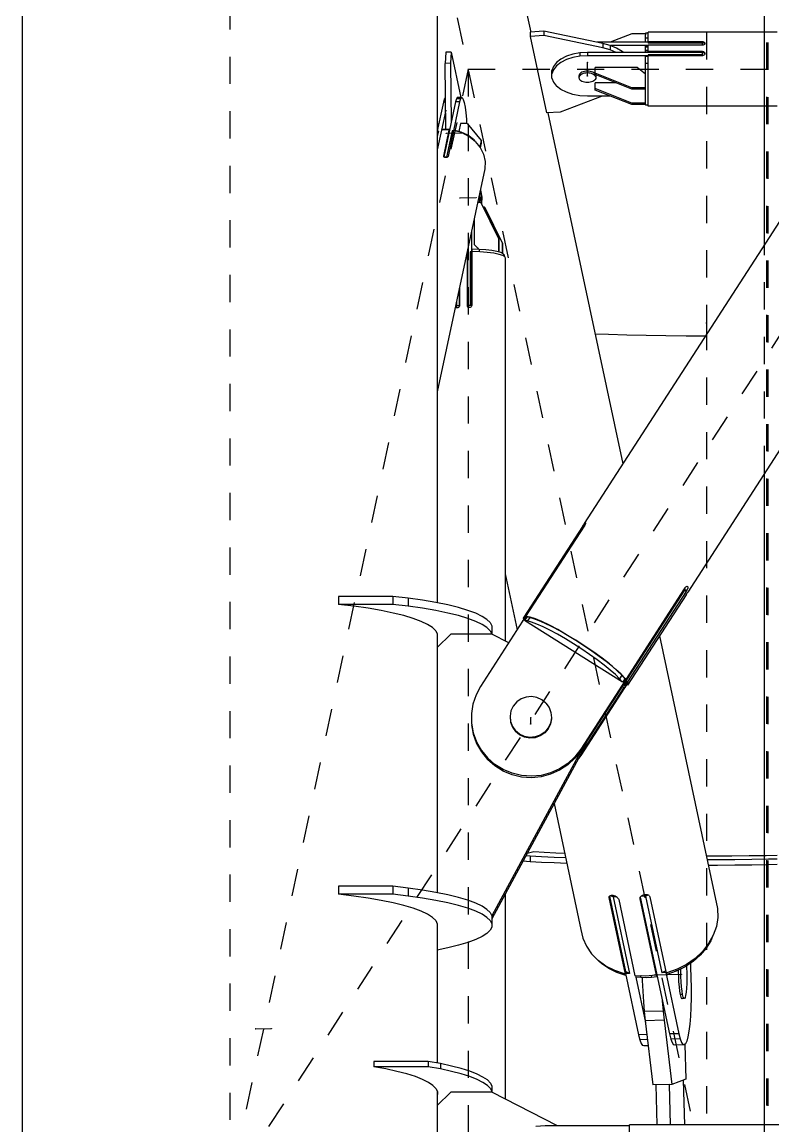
# Model space of a CAD drawing. Header units: millimetres. Extents: x 149919 to 150445, y 136651 to 136866.
# Drawn here: x 150259.451 to 150262.208, y 136816.199 to 136820.248 of the extents above; entities that cross this region are included whole.
import ezdxf

# ---------------------------------------------------------------- set-up
doc = ezdxf.new("R2010")
doc.units = ezdxf.units.MM
doc.header["$LTSCALE"] = 0.25
for name, pattern in [('CENTER', [50.8, 31.75, -6.35, 6.35, -6.35]), ('XKITLINE00', [0]), ('XKITLINE02', [4, 2, -2])]:
    doc.linetypes.add(name, pattern=pattern)

# ---------------------------------------------------------------- blocks, each defined once
blk = doc.blocks.new('çatıı')
at = {"color": 8, "linetype": 'CENTER'}
for p, q in [((12015, 18543.85), (12015, 16877.2)), ((11840, 17654.86), (11840, 16010.75)), ((11840, 17380.27), (12015, 16560.27)), ((12370, 17380.27), (11840, 16560.27)), ((11927.5, 16970.27), (11840, 16560.27)), ((11927.5, 16970.27), (11927.5, 16150.27)), ((11927.5, 16970.27), (12282.5, 16970.27)), ((11971.3, 16967.8), (11971.3, 16972.75)), ((11925.46, 16946.86), (11919.51, 16946.73)), ((11930.47, 16923.15), (11924.52, 16923.02)), ((12015, 16877.2), (12015, 15209.12)), ((11950.5, 16730.1), (11950.5, 16732.38)), ((12005.84, 16638.16), (11990.97, 16637.83)), ((11849.42, 16618.29), (11855.36, 16618.42))]:
    blk.add_line(p, q, dxfattribs=at)
at = {"color": 8, "linetype": 'XKITLINE00'}
for p, q in [((11916.2, 17344.48), (11916.2, 16774.54)), ((11763.8, 17220), (11763.8, 16010.75)), ((12201.85, 17162.09), (11970.17, 16803.64)), ((11917.73, 17137.41), (11950.49, 16983.91)), ((12239.82, 17136.91), (12008.14, 16778.46)), ((11955.27, 16984.23), (11950.31, 16983.89)), ((11950.31, 16983.89), (11950.31, 16982.24)), ((11955.27, 16982.58), (11950.31, 16982.24)), ((11950.31, 16982.24), (11956.29, 16954.21)), ((11976.92, 16979.74), (11955.27, 16984.23)), ((11955.27, 16984.23), (11955.27, 16982.58)), ((11976.92, 16978.09), (11955.27, 16982.58)), ((11987.6, 16983.28), (11979.71, 16980.15)), ((11992.6, 16983.28), (11987.6, 16983.28)), ((11993.6, 16983.47), (11992.6, 16983.47)), ((11992.6, 16983.47), (11992.6, 16983.43)), ((11992.6, 16983.43), (11992.6, 16982.84)), ((11992.6, 16980.15), (11992.6, 16982.84)), ((11993.6, 16981.71), (11992.6, 16981.71)), ((11993.6, 16980.15), (11993.6, 16983.89)), ((12041.01, 16983.89), (11993.6, 16983.89)), ((11993.6, 16980.15), (11974.95, 16980.15)), ((11979.61, 16979.02), (11976.92, 16979.74)), ((11976.92, 16979.74), (11976.92, 16978.09)), ((11979.61, 16977.37), (11976.92, 16978.09)), ((11982.02, 16978.03), (11979.61, 16979.02)), ((11979.61, 16979.02), (11979.61, 16977.37)), ((11981.89, 16976.44), (11979.61, 16977.37)), ((11993.6, 16978.91), (11979.87, 16978.91)), ((11984.08, 16976.81), (11982.02, 16978.03)), ((11993.6, 16978.87), (11992.6, 16978.87)), ((11992.6, 16977.76), (11992.6, 16978.87)), ((11993.6, 16978.33), (11992.6, 16978.33)), ((11992.6, 16976.44), (11992.6, 16977.76)), ((11993.6, 16977.17), (11992.6, 16977.17)), ((12013.6, 16980.34), (11993.6, 16980.34)), ((11993.6, 16980.15), (11993.6, 16979.78)), ((12013.6, 16980), (11993.6, 16980)), ((12013.6, 16979.78), (11993.6, 16979.78)), ((11993.6, 16976.74), (11993.6, 16979.05)), ((12013.6, 16979.05), (11993.6, 16979.05)), ((12013.6, 16980.34), (12013.6, 16980)), ((12013.86, 16980.3), (12013.6, 16980.34)), ((12013.6, 16979.05), (12013.6, 16980)), ((12013.86, 16979.95), (12013.6, 16979.98)), ((12013.86, 16979.08), (12013.6, 16979.05)), ((12014.1, 16980.22), (12013.86, 16980.3)), ((12014.1, 16979.88), (12013.86, 16979.95)), ((12014.1, 16979.17), (12013.86, 16979.08)), ((12014.28, 16980.08), (12014.1, 16980.22)), ((12014.13, 16979.86), (12014.1, 16979.88)), ((12014.28, 16979.32), (12014.1, 16979.17)), ((12014.28, 16979.74), (12014.13, 16979.86)), ((12014.28, 16980.08), (12014.4, 16979.9)), ((12014.28, 16979.74), (12014.4, 16979.56)), ((12014.4, 16979.5), (12014.28, 16979.32)), ((12014.4, 16979.9), (12014.45, 16979.7)), ((12014.45, 16979.7), (12014.4, 16979.5)), ((11919.35, 16976.54), (11919.08, 16972.4)), ((11921.33, 16976.58), (11919.35, 16976.54)), ((11921.33, 16976.58), (11921.06, 16972.44)), ((11921.33, 16976.58), (11924.86, 16959.91)), ((11961.56, 16973.99), (11959.95, 16972.74)), ((11963.6, 16975.02), (11961.56, 16973.99)), ((11963.6, 16973.79), (11961.56, 16972.75)), ((11965.97, 16975.8), (11963.6, 16975.02)), ((11965.97, 16974.56), (11963.6, 16973.79)), ((11968.57, 16976.27), (11965.97, 16975.8)), ((11968.57, 16975.04), (11965.97, 16974.56)), ((11971.3, 16976.44), (11968.57, 16976.27)), ((11968.57, 16976.27), (11968.57, 16975.04)), ((11971.3, 16975.2), (11968.57, 16975.04)), ((12013.6, 16976.44), (11971.3, 16976.44)), ((11971.3, 16976.44), (11971.3, 16975.2)), ((11993.6, 16975.2), (11971.3, 16975.2)), ((11984.51, 16976.44), (11984.08, 16976.81)), ((11993.6, 16976.56), (11992.6, 16976.56)), ((11992.6, 16969.66), (11992.6, 16974.99)), ((11993.6, 16974.99), (11992.6, 16974.99)), ((11993.6, 16976.74), (11993.6, 16976.44)), ((12013.6, 16976.74), (11993.6, 16976.74)), ((11993.6, 16976.56), (11993.6, 16976.44)), ((12013.6, 16975.57), (11993.6, 16975.57)), ((11993.6, 16975.57), (11993.6, 16975.22)), ((11993.6, 16956.66), (11993.6, 16975.22)), ((12013.6, 16975.22), (11993.6, 16975.22)), ((12013.6, 16976.74), (12013.6, 16976.44)), ((12013.86, 16976.7), (12013.6, 16976.74)), ((12013.6, 16975.22), (12013.6, 16976.44)), ((12013.86, 16976.36), (12013.6, 16976.4)), ((12013.86, 16975.28), (12013.6, 16975.22)), ((12013.86, 16976.7), (12013.86, 16976.36)), ((12014.1, 16976.6), (12013.86, 16976.7)), ((12014.1, 16976.26), (12013.86, 16976.36)), ((12014.1, 16975.37), (12013.86, 16975.28)), ((12014.28, 16976.43), (12014.1, 16976.6)), ((12014.28, 16976.09), (12014.1, 16976.26)), ((12014.28, 16975.54), (12014.1, 16975.37)), ((12014.28, 16976.43), (12014.4, 16976.22)), ((12014.28, 16976.09), (12014.4, 16975.88)), ((12014.4, 16975.75), (12014.28, 16975.54)), ((12014.4, 16976.22), (12014.45, 16975.98)), ((12014.45, 16975.98), (12014.4, 16975.75)), ((12014.4, 16975.88), (12014.42, 16975.82)), ((11921.06, 16972.44), (11919.08, 16972.4)), ((11919.38, 16948.2), (11919.08, 16972.4)), ((11921.06, 16972.44), (11921.33, 16950.87)), ((11958.84, 16971.32), (11958.27, 16969.81)), ((11958.84, 16970.09), (11958.27, 16968.57)), ((11958.27, 16967.03), (11958.27, 16969.81)), ((11959.95, 16972.74), (11958.84, 16971.32)), ((11959.95, 16971.5), (11958.84, 16970.09)), ((11961.56, 16972.75), (11959.95, 16971.5)), ((11969.3, 16969.14), (11968.92, 16968.92)), ((11969.75, 16969.32), (11969.3, 16969.14)), ((11970.24, 16969.44), (11969.75, 16969.32)), ((11970.76, 16969.52), (11970.24, 16969.44)), ((11971.3, 16969.55), (11970.76, 16969.52)), ((11971.3, 16969.55), (11971.3, 16968.89)), ((11971.83, 16969.52), (11971.3, 16969.55)), ((11972.36, 16969.44), (11971.83, 16969.52)), ((11972.85, 16969.32), (11972.36, 16969.44)), ((11973.29, 16969.14), (11972.85, 16969.32)), ((11973.67, 16968.92), (11973.29, 16969.14)), ((11989.6, 16970.91), (11974.1, 16970.91)), ((11974.1, 16968.28), (11974.1, 16970.91)), ((11992.6, 16968.43), (11989.6, 16970.91)), ((11993.6, 16972.37), (11992.6, 16972.37)), ((11992.6, 16963.49), (11992.6, 16969.66)), ((11958.27, 16967.03), (11958.84, 16965.51)), ((11958.84, 16965.51), (11959.95, 16964.1)), ((11968.24, 16968.1), (11968.2, 16967.8)), ((11968.2, 16967.8), (11968.2, 16967.14)), ((11968.24, 16967.44), (11968.2, 16967.14)), ((11968.2, 16967.14), (11968.24, 16966.83)), ((11968.38, 16968.4), (11968.24, 16968.1)), ((11968.38, 16967.74), (11968.24, 16967.44)), ((11968.24, 16966.83), (11968.38, 16966.54)), ((11968.61, 16968.67), (11968.38, 16968.4)), ((11968.61, 16968.01), (11968.38, 16967.74)), ((11968.38, 16966.54), (11968.61, 16966.26)), ((11968.92, 16968.92), (11968.61, 16968.67)), ((11968.92, 16968.26), (11968.61, 16968.01)), ((11968.92, 16966.01), (11968.61, 16966.26)), ((11969.3, 16968.48), (11968.92, 16968.26)), ((11969.3, 16965.8), (11968.92, 16966.01)), ((11969.75, 16968.66), (11969.3, 16968.48)), ((11969.75, 16965.62), (11969.3, 16965.8)), ((11970.24, 16968.78), (11969.75, 16968.66)), ((11970.24, 16965.49), (11969.75, 16965.62)), ((11970.76, 16968.86), (11970.24, 16968.78)), ((11970.76, 16965.41), (11970.24, 16965.49)), ((11971.3, 16968.89), (11970.76, 16968.86)), ((11971.3, 16965.39), (11970.76, 16965.41)), ((11971.83, 16968.86), (11971.3, 16968.89)), ((11971.83, 16965.41), (11971.3, 16965.39)), ((11972.36, 16968.78), (11971.83, 16968.86)), ((11972.36, 16965.49), (11971.83, 16965.41)), ((11972.85, 16968.66), (11972.36, 16968.78)), ((11972.85, 16965.62), (11972.36, 16965.49)), ((11973.29, 16968.48), (11972.85, 16968.66)), ((11973.29, 16965.8), (11972.85, 16965.62)), ((11973.67, 16968.26), (11973.29, 16968.48)), ((11973.67, 16966.01), (11973.29, 16965.8)), ((11973.98, 16968.67), (11973.67, 16968.92)), ((11973.98, 16968.01), (11973.67, 16968.26)), ((11973.98, 16966.26), (11973.67, 16966.01)), ((11973.98, 16968.67), (11974.1, 16968.53)), ((11973.98, 16968.01), (11974.21, 16967.74)), ((11974.21, 16966.54), (11973.98, 16966.26)), ((11987.6, 16963.48), (11974.1, 16968.84)), ((11987.6, 16962.91), (11974.1, 16968.28)), ((11981.7, 16965.26), (11974.1, 16965.26)), ((11974.1, 16962.63), (11974.1, 16965.26)), ((11974.21, 16967.74), (11974.35, 16967.44)), ((11974.35, 16966.83), (11974.21, 16966.54)), ((11974.31, 16968.19), (11974.35, 16968.1)), ((11974.35, 16968.1), (11974.4, 16967.8)), ((11974.35, 16967.44), (11974.4, 16967.14)), ((11974.4, 16967.14), (11974.35, 16966.83)), ((11974.4, 16967.8), (11974.4, 16967.14)), ((11961.56, 16962.85), (11959.95, 16964.1)), ((11963.6, 16961.81), (11961.56, 16962.85)), ((11965.97, 16961.04), (11963.6, 16961.81)), ((11968.57, 16960.56), (11965.97, 16961.04)), ((11987.6, 16957.83), (11974.1, 16963.19)), ((11987.6, 16957.27), (11974.1, 16962.63)), ((11992.6, 16963.48), (11987.6, 16963.48)), ((11987.6, 16963.48), (11987.6, 16962.91)), ((11992.6, 16962.91), (11987.6, 16962.91)), ((11992.6, 16962.78), (11992.44, 16962.91)), ((11992.6, 16963.49), (11992.6, 16963.48)), ((11992.6, 16963.48), (11992.6, 16963.45)), ((11992.6, 16957.29), (11992.6, 16963.45)), ((11918.45, 16958.22), (11916.2, 16947.64)), ((11918.76, 16959.28), (11918.45, 16958.22)), ((11919.25, 16958.24), (11918.45, 16958.22)), ((11922.92, 16958.32), (11918.6, 16938.1)), ((11919.09, 16959.78), (11918.76, 16959.28)), ((11919.24, 16959.29), (11918.76, 16959.28)), ((11919.23, 16959.79), (11919.09, 16959.78)), ((11924.4, 16958.35), (11922.12, 16947.66)), ((11923.22, 16959.38), (11922.92, 16958.32)), ((11924.4, 16958.35), (11922.92, 16958.32)), ((11923.55, 16959.88), (11923.22, 16959.38)), ((11924.7, 16959.41), (11923.22, 16959.38)), ((11925.04, 16959.92), (11923.55, 16959.88)), ((11924.7, 16959.41), (11924.4, 16958.35)), ((11925.04, 16959.92), (11924.7, 16959.41)), ((11925.39, 16959.85), (11925.04, 16959.92)), ((11925.39, 16959.85), (11925.75, 16959.22)), ((11925.75, 16959.22), (11926.09, 16958.05)), ((11926.09, 16958.05), (11926.41, 16956.39)), ((11976.68, 16960.4), (11961.26, 16954.54)), ((11971.3, 16960.4), (11968.57, 16960.56)), ((11979.71, 16960.4), (11971.3, 16960.4)), ((11992.6, 16957.83), (11987.6, 16957.83)), ((11987.6, 16957.83), (11987.6, 16957.27)), ((11992.6, 16957.27), (11987.6, 16957.27)), ((11992.6, 16957.29), (11992.6, 16957.27)), ((11992.6, 16957.27), (11992.6, 16957.08)), ((11993.6, 16957.08), (11992.6, 16957.08)), ((11919.29, 16955.2), (11917.73, 16947.91)), ((11926.41, 16956.39), (11926.68, 16954.31)), ((11926.68, 16954.31), (11926.9, 16951.91)), ((11961.26, 16954.54), (11956.29, 16954.21)), ((11956.82, 16954.24), (11984.3, 16825.5)), ((12041.01, 16956.66), (11993.6, 16956.66)), ((11916.3, 16950.16), (11916.2, 16950.07)), ((11916.74, 16950.17), (11916.3, 16950.16)), ((11924.73, 16950.34), (11924.11, 16947.45)), ((11927.21, 16950.4), (11924.73, 16950.34)), ((11926.9, 16951.91), (11926.99, 16950.39)), ((11927.21, 16950.4), (11932.27, 16944.07)), ((11917.73, 16947.91), (11916.2, 16940.73)), ((11916.2, 16947.78), (11916.2, 16947.68)), ((11916.62, 16947.54), (11916.2, 16945.55)), ((11916.62, 16947.54), (11916.2, 16947.53)), ((11916.62, 16947.54), (11916.2, 16947.3)), ((11919.1, 16948.08), (11917.73, 16947.91)), ((11917.85, 16948.11), (11917.81, 16947.92)), ((11918.54, 16948.17), (11917.85, 16948.11)), ((11920.5, 16947.97), (11918.46, 16938.38)), ((11918.54, 16948.17), (11918.51, 16948)), ((11919.24, 16948.21), (11918.54, 16948.17)), ((11920.55, 16947.44), (11918.56, 16938.13)), ((11920.5, 16947.97), (11919.1, 16948.08)), ((11919.93, 16948.2), (11919.24, 16948.21)), ((11921.67, 16947.65), (11919.63, 16938.06)), ((11919.93, 16948.2), (11919.89, 16948.02)), ((11920.63, 16948.17), (11919.93, 16948.2)), ((11922.2, 16947.82), (11920.16, 16938.23)), ((11920.5, 16947.97), (11920.55, 16947.44)), ((11920.63, 16948.17), (11920.53, 16947.69)), ((11920.53, 16947.69), (11920.56, 16947.3)), ((11920.63, 16948.17), (11920.67, 16947.78)), ((11920.71, 16947.99), (11920.65, 16947.99)), ((11922.12, 16947.66), (11921.67, 16947.65)), ((11922.12, 16947.44), (11921.67, 16947.65)), ((11922.12, 16947.66), (11922.14, 16947.5)), ((11925.08, 16947.02), (11922.2, 16947.82)), ((11922.34, 16947.95), (11922.31, 16947.8)), ((11924.95, 16947.21), (11922.34, 16947.95)), ((11924.95, 16947.21), (11924.92, 16947.07)), ((11927.37, 16946.03), (11924.95, 16947.21)), ((11927.78, 16945.65), (11925.08, 16947.02)), ((11929.49, 16944.45), (11927.37, 16946.03)), ((11930.1, 16943.8), (11927.78, 16945.65)), ((11929.49, 16944.45), (11930.04, 16943.85)), ((11930.1, 16943.8), (11931.92, 16941.57)), ((11930.25, 16943.62), (11931.22, 16942.54)), ((11931.22, 16942.54), (11931.49, 16942.09)), ((11932.27, 16944.07), (11931.77, 16941.74)), ((11931.92, 16941.57), (11933.15, 16939.06)), ((11932.35, 16943.19), (11931.98, 16941.44)), ((11932.27, 16944.07), (11932.35, 16943.19)), ((11918.46, 16938.38), (11918.47, 16938.25)), ((11918.47, 16938.25), (11918.57, 16938.13)), ((11918.74, 16938.02), (11918.57, 16938.13)), ((11918.61, 16938.33), (11918.62, 16938.19)), ((11919.63, 16938.06), (11918.71, 16938.04)), ((11918.96, 16937.94), (11918.74, 16938.02)), ((11919.22, 16937.9), (11918.96, 16937.94)), ((11919.49, 16937.9), (11919.22, 16937.9)), ((11919.74, 16937.94), (11919.49, 16937.9)), ((11919.81, 16937.97), (11919.63, 16938.06)), ((11919.94, 16938.02), (11919.74, 16937.94)), ((11920.07, 16938.13), (11919.94, 16938.02)), ((11920.16, 16938.23), (11920.07, 16938.13)), ((11933.15, 16939.06), (11933.74, 16936.4)), ((11933.64, 16933.73), (11916.2, 16851.98)), ((11933.74, 16936.4), (11933.64, 16933.73)), ((11932.04, 16926.21), (11932.14, 16923.71)), ((11932.05, 16925.85), (11932.59, 16923.31)), ((11932.23, 16921.36), (11931, 16921.33)), ((11931.61, 16924.23), (11931.64, 16923.73)), ((11931.64, 16921.64), (11931.62, 16921.34)), ((11931.64, 16923.73), (11931.66, 16923.19)), ((11931.66, 16922.13), (11931.64, 16921.64)), ((11931.66, 16923.19), (11931.67, 16922.65)), ((11931.67, 16922.65), (11931.66, 16922.13)), ((11932.14, 16923.71), (11932.17, 16921.36)), ((11932.23, 16921.36), (11932.36, 16921.19)), ((11932.23, 16921.36), (11938.68, 16908.19)), ((11932.36, 16921.19), (11938.81, 16908.02)), ((11932.59, 16923.31), (11932.44, 16921.03)), ((11933.53, 16919.7), (11933.1, 16919.69)), ((11933.53, 16919.7), (11933.66, 16919.53)), ((11933.53, 16919.7), (11939.98, 16906.53)), ((11933.66, 16919.53), (11940.11, 16906.36)), ((11929.75, 16915.51), (11929.75, 16906.02)), ((11928.76, 16910.87), (11928.76, 16903.34)), ((11931.55, 16904.2), (11928.89, 16904.29)), ((11928.89, 16904.29), (11928.89, 16903.37)), ((11929.75, 16906.02), (11929.88, 16905.86)), ((11931.64, 16904.19), (11929.75, 16906.02)), ((11931.59, 16904.19), (11929.88, 16905.86)), ((11931.06, 16904.72), (11931.06, 16904.36)), ((11931.06, 16904.36), (11931.17, 16904.21)), ((11931.21, 16904.21), (11931.06, 16904.36)), ((11934.03, 16904.02), (11931.55, 16904.2)), ((11931.55, 16904.2), (11931.55, 16903.28)), ((11938.68, 16908.19), (11938.81, 16908.02)), ((11938.68, 16908.19), (11938.68, 16903.26)), ((11938.81, 16908.02), (11938.81, 16903.22)), ((11939.98, 16906.53), (11940.11, 16906.36)), ((11939.98, 16906.53), (11939.98, 16902.79)), ((11940.11, 16906.36), (11940.11, 16902.73)), ((11927.13, 16903.2), (11927.13, 16883.65)), ((11927.15, 16903.33), (11927.2, 16903.27)), ((11927.17, 16903.32), (11927.28, 16903.18)), ((11927.2, 16903.27), (11927.2, 16883.55)), ((11927.28, 16903.9), (11927.28, 16883.59)), ((11928.76, 16903.34), (11928.31, 16903.33)), ((11928.31, 16903.33), (11928.31, 16883.61)), ((11928.8, 16903.3), (11928.31, 16903.33)), ((11928.76, 16903.34), (11928.8, 16903.3)), ((11928.8, 16903.3), (11928.8, 16883.58)), ((11928.84, 16903.37), (11928.84, 16883.66)), ((11931.77, 16903.27), (11928.84, 16903.37)), ((11934.54, 16903.06), (11931.77, 16903.27)), ((11936.25, 16903.75), (11934.03, 16904.02)), ((11936.97, 16902.75), (11934.54, 16903.06)), ((11938.09, 16903.42), (11936.25, 16903.75)), ((11938.92, 16902.35), (11936.97, 16902.75)), ((11938.66, 16903.26), (11938.09, 16903.42)), ((11938.68, 16903.26), (11938.66, 16903.26)), ((11938.68, 16903.26), (11938.68, 16903.25)), ((11939.49, 16903.03), (11938.68, 16903.25)), ((11940.29, 16901.89), (11938.92, 16902.35)), ((11940.39, 16902.6), (11939.49, 16903.03)), ((11941.03, 16901.4), (11940.29, 16901.89)), ((11940.39, 16902.6), (11940.74, 16902.15)), ((11940.74, 16902.15), (11940.74, 16901.59)), ((11941.03, 16901.4), (11941.09, 16900.88)), ((11941.09, 16900.88), (11941.09, 16760.61)), ((11927.2, 16899.67), (11927.28, 16899.58)), ((11924.3, 16889.96), (11924.3, 16883.52)), ((11924.35, 16890.19), (11924.35, 16883.59)), ((11923.26, 16885.09), (11923.26, 16883.5)), ((11922.83, 16883.07), (11922.85, 16883.04)), ((11922.84, 16883.11), (11922.9, 16882.98)), ((11923.03, 16882.86), (11922.87, 16883.02)), ((11922.9, 16883.39), (11923.41, 16882.73)), ((11923.26, 16883.5), (11922.91, 16883.46)), ((11923.26, 16882.75), (11923.03, 16882.86)), ((11924.3, 16883.52), (11923.26, 16883.5)), ((11923.52, 16882.72), (11923.26, 16882.75)), ((11923.78, 16882.77), (11923.52, 16882.72)), ((11924.01, 16882.9), (11923.78, 16882.77)), ((11924.19, 16883.09), (11924.01, 16882.9)), ((11924.31, 16883.33), (11924.19, 16883.09)), ((11924.3, 16883.52), (11924.33, 16883.48)), ((11924.35, 16883.59), (11924.31, 16883.33)), ((11927.13, 16883.65), (11927.2, 16883.55)), ((11927.13, 16883.65), (11927.17, 16883.39)), ((11927.17, 16883.39), (11927.25, 16883.29)), ((11927.17, 16883.39), (11927.29, 16883.16)), ((11927.2, 16883.55), (11927.25, 16883.29)), ((11927.25, 16883.29), (11927.34, 16883.11)), ((11928.31, 16883.61), (11927.28, 16883.59)), ((11927.28, 16883.59), (11927.87, 16882.83)), ((11927.48, 16882.98), (11927.29, 16883.16)), ((11927.72, 16882.86), (11927.48, 16882.98)), ((11927.71, 16883.03), (11927.71, 16882.86)), ((11927.98, 16882.82), (11927.72, 16882.86)), ((11927.79, 16882.94), (11927.79, 16882.85)), ((11928.25, 16882.86), (11927.98, 16882.82)), ((11928.48, 16882.98), (11928.25, 16882.86)), ((11928.8, 16883.58), (11928.31, 16883.61)), ((11928.67, 16883.17), (11928.48, 16882.98)), ((11928.77, 16883.4), (11928.67, 16883.17)), ((11928.84, 16883.66), (11928.77, 16883.4)), ((11928.8, 16883.58), (11928.81, 16883.56)), ((11979.07, 16872.94), (11974.13, 16873.13)), ((11979.07, 16872.94), (11974.13, 16873.13)), ((11985.83, 16872.74), (11979.07, 16872.94)), ((11985.83, 16872.74), (11979.07, 16872.94)), ((11992.88, 16872.58), (11985.83, 16872.74)), ((11992.88, 16872.58), (11985.83, 16872.74)), ((12000.13, 16872.46), (11992.88, 16872.58)), ((12000.13, 16872.46), (11992.88, 16872.58)), ((12007.53, 16872.39), (12000.13, 16872.46)), ((12007.53, 16872.39), (12000.13, 16872.46)), ((12014.59, 16872.37), (12007.53, 16872.39)), ((12014.59, 16872.37), (12007.53, 16872.39)), ((11969.89, 16803.2), (11969.69, 16802.88)), ((11970.08, 16803.49), (11969.89, 16803.2)), ((11970.17, 16803.64), (11970.08, 16803.49)), ((11970.31, 16803.04), (11970.11, 16802.72)), ((11970.25, 16803.73), (11970.17, 16803.64)), ((11970.43, 16803.89), (11970.25, 16803.73)), ((11970.47, 16803.33), (11970.31, 16803.04)), ((11970.56, 16803.98), (11970.43, 16803.89)), ((11970.59, 16803.59), (11970.47, 16803.33)), ((11970.65, 16803.99), (11970.56, 16803.98)), ((11970.67, 16803.79), (11970.59, 16803.59)), ((11970.65, 16803.99), (11970.68, 16803.93)), ((11970.68, 16803.93), (11970.67, 16803.79)), ((11969.48, 16802.56), (11948, 16769.34)), ((11970.11, 16802.72), (11948.64, 16769.5)), ((11969.69, 16802.88), (11969.48, 16802.56)), ((11969.86, 16802.32), (11969.48, 16802.56)), ((11970.07, 16802.65), (11969.69, 16802.88)), ((11941.09, 16785.21), (11945.48, 16764.6)), ((12006.9, 16779.14), (11968.89, 16720.33)), ((12006.89, 16779.68), (11985.42, 16746.46)), ((12006.9, 16779.45), (11985.42, 16746.23)), ((12007.53, 16778.72), (11986.06, 16745.5)), ((12006.9, 16779.45), (12006.8, 16779.54)), ((12006.89, 16779.58), (12006.84, 16779.5)), ((12007.11, 16779.98), (12006.89, 16779.68)), ((12007.07, 16779.91), (12006.89, 16779.58)), ((12007.73, 16779.05), (12006.89, 16779.58)), ((12006.9, 16779.45), (12006.9, 16779.14)), ((12007.53, 16778.72), (12006.9, 16779.12)), ((12007.34, 16780.24), (12007.11, 16779.98)), ((12007.56, 16780.43), (12007.34, 16780.24)), ((12007.73, 16779.05), (12007.53, 16778.72)), ((12007.76, 16780.56), (12007.56, 16780.43)), ((12007.92, 16779.38), (12007.73, 16779.05)), ((12007.93, 16780.6), (12007.76, 16780.56)), ((12008.07, 16779.69), (12007.92, 16779.38)), ((12008.07, 16780.55), (12007.93, 16780.6)), ((12008.07, 16780.55), (12008.15, 16780.43)), ((12008.14, 16779.85), (12008.07, 16779.69)), ((12008.17, 16779.98), (12008.14, 16779.85)), ((12008.15, 16780.43), (12008.19, 16780.24)), ((12008.19, 16780.24), (12008.17, 16779.98)), ((11879.95, 16776.9), (11879.95, 16773.94)), ((11899.95, 16776.9), (11879.95, 16776.9)), ((11899.95, 16776.9), (11899.95, 16773.94)), ((11905.55, 16776.23), (11899.95, 16776.9)), ((11905.55, 16776.23), (11905.55, 16773.28)), ((11910.79, 16775.48), (11905.55, 16776.23)), ((11915.63, 16774.65), (11910.79, 16775.48)), ((11920.04, 16773.75), (11915.63, 16774.65)), ((12007.53, 16777.53), (11986.06, 16744.3)), ((12007.53, 16777.53), (12007.51, 16777.54)), ((12007.73, 16777.84), (12007.53, 16777.53)), ((12007.73, 16777.84), (12007.71, 16777.85)), ((12007.92, 16778.12), (12007.73, 16777.84)), ((12008.07, 16778.36), (12007.92, 16778.12)), ((12008.14, 16778.46), (12008.07, 16778.36)), ((12008.17, 16778.54), (12008.14, 16778.46)), ((11885.55, 16773.28), (11879.95, 16773.94)), ((11899.95, 16773.94), (11879.95, 16773.94)), ((11890.79, 16772.53), (11885.55, 16773.28)), ((11895.63, 16771.7), (11890.79, 16772.53)), ((11900.04, 16770.8), (11895.63, 16771.7)), ((11905.55, 16773.28), (11899.95, 16773.94)), ((11903.97, 16769.84), (11900.04, 16770.8)), ((11910.79, 16772.53), (11905.55, 16773.28)), ((11915.63, 16771.7), (11910.79, 16772.53)), ((11920.04, 16770.8), (11915.63, 16771.7)), ((11923.97, 16772.79), (11920.04, 16773.75)), ((11923.97, 16769.84), (11920.04, 16770.8)), ((11927.4, 16771.77), (11923.97, 16772.79)), ((11930.3, 16770.7), (11927.4, 16771.77)), ((11932.65, 16769.58), (11930.3, 16770.7)), ((11907.4, 16768.81), (11903.97, 16769.84)), ((11910.3, 16767.74), (11907.4, 16768.81)), ((11912.65, 16766.63), (11910.3, 16767.74)), ((11914.43, 16765.49), (11912.65, 16766.63)), ((11927.4, 16768.81), (11923.97, 16769.84)), ((11930.3, 16767.74), (11927.4, 16768.81)), ((11932.65, 16766.63), (11930.3, 16767.74)), ((11948.64, 16769.48), (11932.1, 16743.9)), ((11934.43, 16768.44), (11932.65, 16769.58)), ((11934.43, 16765.49), (11932.65, 16766.63)), ((11935.62, 16767.27), (11934.43, 16768.44)), ((11935.62, 16767.27), (11936.22, 16766.09)), ((11947.42, 16767.65), (11947.41, 16767.58)), ((11948.23, 16768.9), (11947.42, 16767.65)), ((11947.56, 16767.81), (11947.42, 16767.65)), ((11948, 16769.34), (11947.75, 16768.9)), ((11947.75, 16768.9), (11947.91, 16768.41)), ((11948.39, 16769.09), (11948, 16769.34)), ((11949.02, 16769.26), (11948.21, 16768.02)), ((11949.32, 16767.9), (11948.21, 16768.02)), ((11984.24, 16745.45), (11948.21, 16768.02)), ((11948.36, 16769.05), (11948.23, 16768.9)), ((11948.92, 16769.54), (11948.64, 16769.5)), ((11949.02, 16769.26), (11948.64, 16769.5)), ((11949.01, 16769.25), (11948.64, 16769.48)), ((11948.74, 16769.43), (11948.74, 16769.42)), ((11950.34, 16769.28), (11948.92, 16769.54)), ((11950.12, 16769.15), (11949.02, 16769.26)), ((11950.12, 16769.15), (11949.32, 16767.9)), ((11950.85, 16767.47), (11949.32, 16767.9)), ((11951.66, 16768.72), (11950.12, 16769.15)), ((11952.26, 16768.65), (11950.34, 16769.28)), ((11952.77, 16766.75), (11950.85, 16767.47)), ((11953.58, 16767.99), (11951.66, 16768.72)), ((11954.64, 16767.65), (11952.26, 16768.65)), ((11955.03, 16765.74), (11952.77, 16766.75)), ((11955.84, 16766.99), (11953.58, 16767.99)), ((11957.39, 16766.33), (11954.64, 16767.65)), ((11958.38, 16765.72), (11955.84, 16766.99)), ((11915.62, 16764.32), (11914.43, 16765.49)), ((11915.62, 16764.32), (11916.22, 16763.14)), ((11916.2, 16763.19), (11916.2, 16758.15)), ((11921.2, 16763.07), (11916.2, 16758.15)), ((11916.22, 16763.14), (11916.22, 16761.95)), ((11936.2, 16763.07), (11921.2, 16763.07)), ((11935.62, 16764.32), (11934.43, 16765.49)), ((11935.62, 16764.32), (11936.22, 16763.14)), ((11942.46, 16759.92), (11936.2, 16763.07)), ((11936.22, 16766.09), (11936.22, 16763.14)), ((11936.22, 16763.14), (11936.22, 16763.06)), ((11957.57, 16764.48), (11955.03, 16765.74)), ((11960.44, 16764.72), (11957.39, 16766.33)), ((11960.33, 16762.99), (11957.57, 16764.48)), ((11961.14, 16764.23), (11958.38, 16765.72)), ((11963.24, 16761.31), (11960.33, 16762.99)), ((11963.68, 16762.86), (11960.44, 16764.72)), ((11964.05, 16762.56), (11961.14, 16764.23)), ((11967.03, 16760.83), (11963.68, 16762.86)), ((11967.03, 16760.74), (11964.05, 16762.56)), ((11916.22, 16761.95), (11916.2, 16761.9)), ((11966.23, 16759.49), (11963.24, 16761.31)), ((11969.21, 16757.58), (11966.23, 16759.49)), ((11970.38, 16758.67), (11967.03, 16760.83)), ((11970.01, 16758.82), (11967.03, 16760.74)), ((11972.92, 16756.85), (11970.01, 16758.82)), ((11973.62, 16756.45), (11970.38, 16758.67)), ((11997.75, 16762.45), (12019.1, 16662.44)), ((11916.2, 16758.15), (11916.2, 16668.21)), ((11972.12, 16755.61), (11969.21, 16757.58)), ((11974.88, 16753.64), (11972.12, 16755.61)), ((11975.68, 16754.88), (11972.92, 16756.85)), ((11976.67, 16754.25), (11973.62, 16756.45)), ((11978.22, 16752.96), (11975.68, 16754.88)), ((11977.42, 16751.72), (11974.88, 16753.64)), ((11979.42, 16752.13), (11976.67, 16754.25)), ((11979.68, 16749.89), (11977.42, 16751.72)), ((11980.48, 16751.14), (11978.22, 16752.96)), ((11981.8, 16750.14), (11979.42, 16752.13)), ((11982.4, 16749.46), (11980.48, 16751.14)), ((11985.42, 16746.44), (11968.89, 16720.86)), ((11981.6, 16748.21), (11979.68, 16749.89)), ((11983.13, 16746.72), (11981.6, 16748.21)), ((11983.73, 16748.36), (11981.8, 16750.14)), ((11983.94, 16747.96), (11982.4, 16749.46)), ((11983.94, 16747.96), (11983.13, 16746.72)), ((11983.13, 16746.72), (11984.24, 16745.45)), ((11983.73, 16748.36), (11985.15, 16746.84)), ((11983.94, 16747.96), (11985.05, 16746.69)), ((11985.05, 16746.69), (11984.24, 16745.45)), ((11985.42, 16746.44), (11985.04, 16746.68)), ((11985.42, 16746.46), (11985.05, 16746.69)), ((11985.15, 16746.84), (11985.42, 16746.46)), ((11985.42, 16746.44), (11985.42, 16746.23)), ((11932.1, 16743.9), (11930.43, 16740.76)), ((11984.87, 16743.3), (11968.89, 16718.58)), ((11984.63, 16743.45), (11969.05, 16719.35)), ((11984.86, 16743.3), (11984.06, 16743.8)), ((11984.86, 16744.49), (11984.62, 16744.65)), ((11985.67, 16745.74), (11984.86, 16744.49)), ((11984.86, 16744.49), (11985.03, 16744.09)), ((11985.03, 16743.5), (11984.86, 16743.3)), ((11985.83, 16745.34), (11985.03, 16744.09)), ((11985.83, 16744.74), (11985.03, 16743.5)), ((11985.03, 16744.09), (11985.08, 16743.76)), ((11985.08, 16743.76), (11985.03, 16743.5)), ((11986.06, 16745.5), (11985.42, 16745.89)), ((11985.67, 16745.74), (11985.42, 16745.89)), ((11985.67, 16745.74), (11985.83, 16745.34)), ((11986.06, 16744.3), (11985.69, 16744.53)), ((11985.83, 16745.34), (11985.89, 16745.01)), ((11985.89, 16745.01), (11985.83, 16744.74)), ((11986.06, 16745.5), (11986.31, 16744.74)), ((11986.31, 16744.74), (11986.06, 16744.3)), ((11930.43, 16740.76), (11929.3, 16737.4)), ((11946.98, 16739.29), (11945.36, 16738.17)), ((11948.85, 16739.96), (11946.98, 16739.29)), ((11950.82, 16740.13), (11948.85, 16739.96)), ((11952.78, 16739.79), (11950.82, 16740.13)), ((11954.58, 16738.97), (11952.78, 16739.79)), ((11956.1, 16737.72), (11954.58, 16738.97)), ((11929.3, 16737.4), (11928.75, 16733.89)), ((11943.25, 16734.9), (11942.9, 16732.98)), ((11944.08, 16736.67), (11943.25, 16734.9)), ((11945.36, 16738.17), (11944.08, 16736.67)), ((11956.1, 16737.72), (11957.23, 16736.12)), ((11957.23, 16736.12), (11957.91, 16734.28)), ((11957.91, 16734.28), (11958.09, 16732.34)), ((11928.75, 16733.89), (11928.79, 16730.35)), ((11928.79, 16730.35), (11929.43, 16726.86)), ((11942.9, 16732.98), (11943.08, 16731.03)), ((11942.9, 16732.84), (11943.08, 16730.89)), ((11942.9, 16732.84), (11943.08, 16730.89)), ((11942.9, 16732.7), (11943.08, 16730.75)), ((11943.08, 16731.03), (11943.76, 16729.2)), ((11943.08, 16730.89), (11943.76, 16729.06)), ((11943.08, 16730.89), (11943.76, 16729.06)), ((11943.08, 16730.75), (11943.76, 16728.92)), ((11957.74, 16730.41), (11956.91, 16728.64)), ((11957.74, 16730.27), (11956.91, 16728.5)), ((11957.74, 16730.27), (11956.91, 16728.5)), ((11957.74, 16730.13), (11956.91, 16728.36)), ((11958.09, 16732.34), (11957.74, 16730.41)), ((11958.09, 16732.19), (11957.74, 16730.27)), ((11958.09, 16732.19), (11957.74, 16730.27)), ((11958.09, 16732.05), (11957.74, 16730.13)), ((11958.09, 16732.34), (11958.09, 16732.19)), ((11958.09, 16732.19), (11958.09, 16732.05)), ((11928.79, 16729.82), (11929.43, 16726.33)), ((11929.43, 16726.86), (11930.64, 16723.52)), ((11929.43, 16726.33), (11930.64, 16722.99)), ((11943.76, 16729.2), (11944.89, 16727.6)), ((11943.76, 16729.06), (11944.89, 16727.46)), ((11943.76, 16729.06), (11944.89, 16727.46)), ((11943.76, 16728.92), (11944.89, 16727.32)), ((11946.42, 16726.35), (11944.89, 16727.6)), ((11946.42, 16726.2), (11944.89, 16727.46)), ((11946.42, 16726.2), (11944.89, 16727.46)), ((11946.42, 16726.06), (11944.89, 16727.32)), ((11948.21, 16725.52), (11946.42, 16726.35)), ((11946.42, 16726.35), (11946.42, 16726.2)), ((11946.42, 16726.2), (11946.42, 16726.06)), ((11948.21, 16725.38), (11946.42, 16726.2)), ((11948.21, 16725.38), (11946.42, 16726.2)), ((11948.21, 16725.24), (11946.42, 16726.06)), ((11955.63, 16727.14), (11954.01, 16726.02)), ((11955.63, 16727), (11954.01, 16725.88)), ((11955.63, 16727), (11954.01, 16725.88)), ((11955.63, 16726.86), (11954.01, 16725.74)), ((11956.91, 16728.64), (11955.63, 16727.14)), ((11956.91, 16728.5), (11955.63, 16727)), ((11956.91, 16728.5), (11955.63, 16727)), ((11956.91, 16728.36), (11955.63, 16726.86)), ((11956.91, 16728.64), (11956.91, 16728.5)), ((11956.91, 16728.5), (11956.91, 16728.36)), ((11930.64, 16723.52), (11932.39, 16720.42)), ((11930.64, 16722.99), (11932.39, 16719.9)), ((11950.17, 16725.18), (11948.21, 16725.52)), ((11950.17, 16725.04), (11948.21, 16725.38)), ((11950.17, 16725.04), (11948.21, 16725.38)), ((11950.17, 16724.9), (11948.21, 16725.24)), ((11952.14, 16725.35), (11950.17, 16725.18)), ((11952.14, 16725.21), (11950.17, 16725.04)), ((11952.14, 16725.21), (11950.17, 16725.04)), ((11952.14, 16725.07), (11950.17, 16724.9)), ((11954.01, 16726.02), (11952.14, 16725.35)), ((11954.01, 16725.88), (11952.14, 16725.21)), ((11954.01, 16725.88), (11952.14, 16725.21)), ((11954.01, 16725.74), (11952.14, 16725.07)), ((11971.11, 16723.74), (11969.73, 16720.62)), ((11971.13, 16723.8), (11971.11, 16723.74)), ((11971.11, 16723.77), (11971.11, 16723.74)), ((11932.39, 16720.42), (11934.64, 16717.65)), ((11932.39, 16719.9), (11934.64, 16717.13)), ((11969.73, 16720.62), (11936.22, 16658.69)), ((11969.63, 16721.48), (11936.23, 16659.75)), ((11966.71, 16718.03), (11964.09, 16715.6)), ((11968.89, 16720.86), (11966.71, 16718.03)), ((11968.89, 16720.33), (11966.71, 16717.51)), ((11966.71, 16718.03), (11966.71, 16717.51)), ((11968.89, 16718.58), (11968.02, 16717.45)), ((11968.89, 16720.86), (11968.89, 16720.33)), ((11968.89, 16719.05), (11968.89, 16718.58)), ((11969.73, 16721.64), (11969.73, 16720.62)), ((11937.31, 16715.28), (11934.64, 16717.65)), ((11937.31, 16714.76), (11934.64, 16717.13)), ((11940.35, 16713.38), (11937.31, 16715.28)), ((11940.35, 16712.85), (11937.31, 16714.76)), ((11964.09, 16715.6), (11961.1, 16713.63)), ((11964.09, 16715.07), (11961.1, 16713.1)), ((11966.71, 16717.51), (11964.09, 16715.07)), ((11943.67, 16712), (11940.35, 16713.38)), ((11943.67, 16711.47), (11940.35, 16712.85)), ((11947.17, 16711.17), (11943.67, 16712)), ((11947.17, 16710.64), (11943.67, 16711.47)), ((11950.76, 16710.92), (11947.17, 16711.17)), ((11950.76, 16710.39), (11947.17, 16710.64)), ((11954.34, 16711.25), (11950.76, 16710.92)), ((11954.34, 16710.73), (11950.76, 16710.39)), ((11957.82, 16712.16), (11954.34, 16711.25)), ((11957.82, 16711.64), (11954.34, 16710.73)), ((11961.1, 16713.63), (11957.82, 16712.16)), ((11961.1, 16713.1), (11957.82, 16711.64)), ((11959.07, 16700.92), (11968.92, 16654.76)), ((11950.27, 16681.58), (11948.67, 16681.69)), ((11951.65, 16683.25), (11949.14, 16682.57)), ((11950.27, 16681.58), (11950.27, 16679.59)), ((11954.52, 16681.35), (11950.27, 16681.58)), ((11955.47, 16683), (11951.65, 16683.25)), ((11959.73, 16682.77), (11955.47, 16683)), ((11963.01, 16682.62), (11959.73, 16682.77)), ((12017.84, 16681.63), (12015, 16681.63)), ((12024.29, 16681.66), (12017.84, 16681.63)), ((12030.66, 16681.71), (12024.29, 16681.66)), ((12036.93, 16681.79), (12030.66, 16681.71)), ((12041.01, 16681.85), (12036.93, 16681.79)), ((11950.27, 16679.59), (11947.62, 16679.76)), ((11954.52, 16679.35), (11950.27, 16679.59)), ((11959.17, 16681.14), (11954.52, 16681.35)), ((11959.17, 16679.14), (11954.52, 16679.35)), ((11963.36, 16680.97), (11959.17, 16681.14)), ((11963.79, 16678.96), (11959.17, 16679.14)), ((12019.08, 16680.24), (12015.3, 16680.23)), ((12019.08, 16678.24), (12015.73, 16678.23)), ((12025.45, 16680.29), (12019.08, 16680.24)), ((12025.45, 16678.29), (12019.08, 16678.24)), ((12031.72, 16680.37), (12025.45, 16680.29)), ((12031.72, 16678.37), (12025.45, 16678.29)), ((12037.82, 16680.47), (12031.72, 16680.37)), ((12037.82, 16678.47), (12031.72, 16678.37)), ((12041.01, 16680.54), (12037.82, 16680.47)), ((12041.01, 16678.54), (12037.82, 16678.47)), ((11879.95, 16670.57), (11879.95, 16667.62)), ((11899.95, 16670.57), (11879.95, 16670.57)), ((11899.95, 16670.57), (11899.95, 16667.62)), ((11905.55, 16669.91), (11899.95, 16670.57)), ((11905.55, 16669.91), (11905.55, 16666.95)), ((11910.79, 16669.16), (11905.55, 16669.91)), ((11885.55, 16666.95), (11879.95, 16667.62)), ((11899.95, 16667.62), (11879.95, 16667.62)), ((11890.79, 16666.2), (11885.55, 16666.95)), ((11895.63, 16665.37), (11890.79, 16666.2)), ((11900.04, 16664.47), (11895.63, 16665.37)), ((11905.55, 16666.95), (11899.95, 16667.62)), ((11910.79, 16666.2), (11905.55, 16666.95)), ((11915.63, 16668.33), (11910.79, 16669.16)), ((11915.63, 16665.37), (11910.79, 16666.2)), ((11920.04, 16667.43), (11915.63, 16668.33)), ((11920.04, 16664.47), (11915.63, 16665.37)), ((11923.97, 16666.46), (11920.04, 16667.43)), ((11927.4, 16665.44), (11923.97, 16666.46)), ((11930.3, 16664.37), (11927.4, 16665.44)), ((11941.09, 16667.68), (11941.09, 16592.58)), ((11979.25, 16666.85), (11979.17, 16666.65)), ((11979.19, 16666.7), (11979.17, 16666.43)), ((11979.17, 16666.65), (11979.17, 16666.43)), ((11979.17, 16666.43), (11985.15, 16638.39)), ((11979.43, 16667), (11979.25, 16666.85)), ((11979.35, 16666.93), (11985.22, 16639.41)), ((11979.4, 16666.98), (11985.31, 16639.28)), ((11979.68, 16667.12), (11979.43, 16667)), ((11979.99, 16667.18), (11979.68, 16667.12)), ((11980.74, 16666.64), (11979.72, 16667.12)), ((11980.36, 16667.18), (11979.99, 16667.18)), ((11980.76, 16667.14), (11980.36, 16667.18)), ((11981.99, 16666.67), (11980.74, 16666.64)), ((11980.74, 16666.64), (11986.72, 16638.6)), ((11981.17, 16667.04), (11980.76, 16667.14)), ((11981.56, 16666.89), (11981.17, 16667.04)), ((11981.93, 16666.71), (11981.56, 16666.89)), ((11982.26, 16666.49), (11981.93, 16666.71)), ((11982.51, 16666.26), (11982.26, 16666.49)), ((11982.51, 16666.26), (11982.66, 16666.06)), ((11982.66, 16666.06), (11982.69, 16666.02)), ((11982.69, 16666.02), (11982.79, 16665.78)), ((11982.79, 16665.78), (11988.77, 16637.75)), ((11990.54, 16666.24), (11990.52, 16666.19)), ((11990.54, 16666.22), (11990.52, 16665.96)), ((11990.52, 16666.19), (11990.52, 16665.96)), ((11990.52, 16665.96), (11996.5, 16637.92)), ((11990.61, 16666.44), (11990.54, 16666.24)), ((11990.79, 16666.68), (11990.61, 16666.44)), ((11990.68, 16666.53), (11996.57, 16638.91)), ((11990.73, 16666.61), (12001.45, 16616.4)), ((11991.05, 16666.91), (11990.79, 16666.68)), ((11992.69, 16666.91), (11991, 16666.87)), ((11991.37, 16667.11), (11991.05, 16666.91)), ((11991.75, 16667.27), (11991.37, 16667.11)), ((11992.16, 16667.39), (11991.75, 16667.27)), ((11992.58, 16667.46), (11992.16, 16667.39)), ((11992.99, 16667.47), (11992.58, 16667.46)), ((11993.6, 16667.35), (11992.69, 16666.91)), ((11992.69, 16666.91), (11998.67, 16638.87)), ((11993.36, 16667.42), (11992.99, 16667.47)), ((11993.69, 16667.32), (11993.36, 16667.42)), ((11993.96, 16667.17), (11993.69, 16667.32)), ((11993.96, 16667.17), (11994.14, 16666.98)), ((11994.14, 16666.98), (11994.24, 16666.76)), ((11994.24, 16666.76), (12000.22, 16638.73)), ((11903.97, 16663.51), (11900.04, 16664.47)), ((11907.4, 16662.49), (11903.97, 16663.51)), ((11910.3, 16661.42), (11907.4, 16662.49)), ((11912.65, 16660.3), (11910.3, 16661.42)), ((11923.97, 16663.51), (11920.04, 16664.47)), ((11927.4, 16662.49), (11923.97, 16663.51)), ((11930.3, 16661.42), (11927.4, 16662.49)), ((11932.65, 16663.26), (11930.3, 16664.37)), ((11932.65, 16660.3), (11930.3, 16661.42)), ((11934.43, 16662.11), (11932.65, 16663.26)), ((11935.62, 16660.95), (11934.43, 16662.11)), ((12019.1, 16662.44), (12019.19, 16659.16)), ((11914.43, 16659.16), (11912.65, 16660.3)), ((11915.62, 16657.99), (11914.43, 16659.16)), ((11915.62, 16657.99), (11916.22, 16656.81)), ((11934.43, 16659.16), (11932.65, 16660.3)), ((11935.62, 16657.99), (11934.43, 16659.16)), ((11935.62, 16660.95), (11936.22, 16659.76)), ((11935.62, 16657.99), (11936.22, 16656.81)), ((11936.22, 16659.76), (11936.22, 16656.81)), ((12019.19, 16659.16), (12018.66, 16655.87)), ((11916.2, 16656.86), (11916.2, 16605.74)), ((11916.22, 16655.62), (11916.2, 16655.57)), ((11916.22, 16656.81), (11916.22, 16655.62)), ((11934.43, 16653.28), (11932.65, 16652.13)), ((11935.62, 16654.44), (11934.43, 16653.28)), ((11936.22, 16655.63), (11935.62, 16654.44)), ((11936.22, 16656.81), (11936.22, 16655.63)), ((11968.92, 16654.92), (11968.92, 16654.76)), ((11968.92, 16654.76), (11969.63, 16651.57)), ((12018.66, 16655.87), (12017.53, 16652.64)), ((11927.4, 16649.95), (11923.97, 16648.93)), ((11930.3, 16651.02), (11927.4, 16649.95)), ((11932.65, 16652.13), (11930.3, 16651.02)), ((11969.63, 16651.57), (11970.95, 16648.56)), ((12015.82, 16649.56), (12013.56, 16646.7)), ((12016.59, 16650.59), (12014.85, 16647.83)), ((12017.53, 16652.64), (12015.82, 16649.56)), ((12017.25, 16652.13), (12016.59, 16650.59)), ((11920.04, 16647.96), (11916.2, 16647.18)), ((11923.97, 16648.93), (11920.04, 16647.96)), ((11970.95, 16648.56), (11972.82, 16645.79)), ((11972.82, 16645.79), (11975.22, 16643.34)), ((12012.67, 16645.28), (12010.08, 16642.99)), ((12013.56, 16646.7), (12010.83, 16644.13)), ((12014.85, 16647.83), (12012.67, 16645.28)), ((11978.09, 16641.26), (11975.22, 16643.34)), ((11976.46, 16642.24), (11975.55, 16643.1)), ((11979.14, 16640.4), (11976.46, 16642.24)), ((11981.34, 16639.62), (11978.09, 16641.26)), ((12007.14, 16641.02), (12003.93, 16639.41)), ((12007.69, 16641.92), (12004.2, 16640.12)), ((12010.08, 16642.99), (12007.14, 16641.02)), ((12007.63, 16641.35), (12007.68, 16640.81)), ((12010.83, 16644.13), (12007.69, 16641.92)), ((12009.11, 16642.34), (12009.19, 16640.87)), ((11982.15, 16638.93), (11979.14, 16640.4)), ((11984.91, 16638.43), (11981.34, 16639.62)), ((11982.06, 16639.38), (11982.15, 16638.93)), ((11985.41, 16637.87), (11982.15, 16638.93)), ((11985.15, 16638.39), (11984.91, 16638.43)), ((11985.22, 16639.41), (11985.15, 16638.39)), ((11985.23, 16639.63), (11985.19, 16638.98)), ((11985.19, 16638.98), (11985.27, 16638.63)), ((11985.31, 16639.28), (11985.26, 16638.57)), ((11986.72, 16638.6), (11985.26, 16638.57)), ((11985.26, 16638.57), (11990.05, 16616.14)), ((11986.72, 16638.6), (11985.31, 16639.28)), ((11992.62, 16637.58), (11988.77, 16637.75)), ((11988.94, 16637.74), (11989.05, 16637.21)), ((11989.04, 16637.21), (11992.59, 16620.58)), ((11990.96, 16637.06), (11989.05, 16637.21)), ((11990.84, 16637.66), (11990.96, 16637.06)), ((11992.9, 16637.04), (11990.96, 16637.06)), ((11991.43, 16637.05), (11991.45, 16636.03)), ((11996.5, 16637.92), (11992.62, 16637.58)), ((11994.84, 16637.14), (11992.9, 16637.04)), ((11994.71, 16637.76), (11994.84, 16637.14)), ((11996.78, 16637.38), (11994.84, 16637.14)), ((11996.57, 16638.91), (11996.5, 16637.92)), ((11996.59, 16639.18), (11996.54, 16638.5)), ((11996.54, 16638.5), (11996.78, 16637.38)), ((11996.83, 16638.06), (11996.78, 16637.38)), ((12000.05, 16639.54), (11998.67, 16638.87)), ((12000.13, 16638.9), (11998.67, 16638.87)), ((12000.15, 16639.08), (12000.13, 16638.9)), ((12000.13, 16638.9), (12004.92, 16616.47)), ((12000.47, 16638.78), (12000.22, 16638.73)), ((12000.38, 16638.76), (12000.5, 16638.2)), ((12004.2, 16640.12), (12000.47, 16638.78)), ((12003.93, 16639.41), (12000.5, 16638.2)), ((12003.81, 16639.98), (12003.93, 16639.41)), ((12004.68, 16639.79), (12004.68, 16639.45)), ((12004.68, 16639.45), (12004.71, 16637.47)), ((12004.71, 16637.47), (12004.8, 16635.53)), ((12005.48, 16640.19), (12005.47, 16639.47)), ((12005.47, 16639.47), (12005.51, 16637.49)), ((12005.51, 16637.49), (12005.6, 16635.54)), ((12007.68, 16640.81), (12007.77, 16638.86)), ((12007.77, 16638.86), (12007.8, 16636.88)), ((12009.19, 16640.87), (12009.33, 16637.13)), ((12009.33, 16637.13), (12009.39, 16633.36)), ((11991.45, 16636.03), (11991.61, 16632.06)), ((12004.8, 16635.53), (12004.95, 16633.71)), ((12004.95, 16633.71), (12005.14, 16632.12)), ((12005.6, 16635.54), (12005.74, 16633.73)), ((12005.74, 16633.73), (12005.93, 16632.14)), ((12007.7, 16633.21), (12007.56, 16631.71)), ((12007.78, 16634.97), (12007.7, 16633.21)), ((12007.8, 16636.88), (12007.78, 16634.97)), ((12009.39, 16633.36), (12009.37, 16629.68)), ((11991.61, 16632.06), (11991.85, 16628.22)), ((11998.74, 16629.08), (11998.79, 16628.38)), ((12005.14, 16632.12), (12005.36, 16630.83)), ((12006.15, 16630.85), (12005.36, 16630.83)), ((12005.36, 16630.83), (12005.61, 16629.91)), ((12005.61, 16629.91), (12005.87, 16629.41)), ((12006.13, 16629.34), (12005.87, 16629.41)), ((12005.93, 16632.14), (12006.15, 16630.85)), ((12006.92, 16629.36), (12006.13, 16629.34)), ((12006.15, 16630.85), (12006.4, 16629.93)), ((12006.4, 16629.93), (12006.66, 16629.42)), ((12006.92, 16629.36), (12006.66, 16629.42)), ((12007.16, 16629.73), (12006.92, 16629.36)), ((12007.38, 16630.53), (12007.16, 16629.73)), ((12007.56, 16631.71), (12007.38, 16630.53)), ((12009.37, 16629.68), (12009.27, 16626.15)), ((11991.85, 16628.22), (11992.15, 16624.59)), ((11998.79, 16628.38), (11999.09, 16624.75)), ((12009.27, 16626.15), (12009.1, 16622.88)), ((11999.09, 16624.75), (11992.15, 16624.59)), ((11992.15, 16624.59), (11992.51, 16621.25)), ((11999.45, 16621.41), (11992.51, 16621.25)), ((11992.51, 16621.25), (11995.38, 16597.72)), ((11999.09, 16624.75), (11999.45, 16621.41)), ((11999.45, 16621.41), (12002.32, 16597.88)), ((12009.1, 16622.88), (12008.86, 16619.94)), ((12008.56, 16617.4), (12008.2, 16615.33)), ((12008.86, 16619.94), (12008.56, 16617.4)), ((11993.12, 16616.21), (11990.05, 16616.14)), ((11990.05, 16616.14), (11990.52, 16614.28)), ((11993.35, 16614.34), (11990.52, 16614.28)), ((11990.52, 16614.28), (11991, 16612.96)), ((11991, 16612.96), (11991.5, 16612.2)), ((12004.92, 16616.47), (12001.45, 16616.4)), ((12001.45, 16616.4), (12001.92, 16614.53)), ((12005.39, 16614.61), (12001.92, 16614.53)), ((12001.92, 16614.53), (12002.4, 16613.21)), ((12002.4, 16613.21), (12002.9, 16612.45)), ((12004.92, 16616.47), (12005.39, 16614.61)), ((12005.39, 16614.61), (12005.87, 16613.29)), ((12005.87, 16613.29), (12006.37, 16612.53)), ((12007.34, 16612.78), (12006.86, 16612.36)), ((12007.78, 16613.77), (12007.34, 16612.78)), ((12008.2, 16615.33), (12007.78, 16613.77)), ((11991.99, 16612.03), (11991.5, 16612.2)), ((11993.63, 16612.06), (11991.99, 16612.03)), ((12003.39, 16612.28), (12002.9, 16612.45)), ((12006.86, 16612.36), (12003.39, 16612.28)), ((12006.86, 16612.36), (12006.37, 16612.53)), ((12007.11, 16612.57), (12007.47, 16599.78)), ((11892.88, 16606.35), (11892.88, 16604.38)), ((11912.88, 16606.35), (11892.88, 16606.35)), ((11912.88, 16606.35), (11912.88, 16604.38)), ((11917.34, 16605.53), (11912.88, 16606.35)), ((11917.34, 16605.53), (11917.34, 16603.56)), ((11921.4, 16604.64), (11917.34, 16605.53)), ((11925.01, 16603.71), (11921.4, 16604.64)), ((11897.34, 16603.56), (11892.88, 16604.38)), ((11912.88, 16604.38), (11892.88, 16604.38)), ((11901.4, 16602.68), (11897.34, 16603.56)), ((11905.01, 16601.74), (11901.4, 16602.68)), ((11908.16, 16600.75), (11905.01, 16601.74)), ((11910.81, 16599.71), (11908.16, 16600.75)), ((11917.34, 16603.56), (11912.88, 16604.38)), ((11921.4, 16602.68), (11917.34, 16603.56)), ((11925.01, 16601.74), (11921.4, 16602.68)), ((11928.16, 16602.71), (11925.01, 16603.71)), ((11928.16, 16600.75), (11925.01, 16601.74)), ((11930.81, 16601.68), (11928.16, 16602.71)), ((11930.81, 16599.71), (11928.16, 16600.75)), ((11932.96, 16600.61), (11930.81, 16601.68)), ((11934.59, 16599.52), (11932.96, 16600.61)), ((11912.96, 16598.64), (11910.81, 16599.71)), ((11914.59, 16597.55), (11912.96, 16598.64)), ((11914.59, 16597.55), (11915.68, 16596.43)), ((11932.96, 16598.64), (11930.81, 16599.71)), ((11934.59, 16597.55), (11932.96, 16598.64)), ((11934.59, 16599.52), (11935.68, 16598.4)), ((11934.59, 16597.55), (11935.68, 16596.43)), ((11935.68, 16598.4), (11936.23, 16597.27)), ((11936.23, 16597.27), (11936.23, 16595.3)), ((12002.32, 16597.88), (11995.38, 16597.72)), ((12001.33, 16597.85), (11996.38, 16597.74)), ((11996.38, 16597.74), (11996.79, 16583.07)), ((12001.33, 16597.85), (12001.75, 16583.07)), ((12007.47, 16599.78), (12002.32, 16597.88)), ((12006.48, 16599.42), (12006.94, 16583.07)), ((11915.68, 16596.43), (11916.23, 16595.3)), ((11916.2, 16595.36), (11916.2, 16590.16)), ((11921.2, 16595.08), (11916.2, 16590.16)), ((11916.23, 16594.17), (11916.2, 16594.1)), ((11916.23, 16595.3), (11916.23, 16594.17)), ((11936.2, 16595.08), (11921.2, 16595.08)), ((11935.68, 16596.43), (11936.23, 16595.3)), ((11960.32, 16582.72), (11936.2, 16595.08)), ((11936.23, 16595.3), (11936.23, 16595.07)), ((11916.2, 16590.16), (11916.2, 16534.85)), ((11955.8, 16582.72), (11952.35, 16582.46)), ((11986.8, 16582.72), (11955.8, 16582.72)), ((11986.8, 16574.99), (11986.8, 16583.07)), ((12026.8, 16583.07), (11986.8, 16583.07)), ((12027.11, 16583.07), (12026.8, 16583.07)), ((12027.39, 16583.08), (12027.11, 16583.07)), ((12027.63, 16583.1), (12027.39, 16583.08)), ((12027.8, 16583.12), (12027.63, 16583.1)), ((12182.19, 16583.12), (12027.8, 16583.12))]:
    blk.add_line(p, q, dxfattribs=at)
at = {"color": 7, "linetype": 'XKITLINE00'}
for p, q in [((12036.31, 16905.97), (12036.31, 17150.17)), ((12036.31, 16583.12), (12036.31, 16822.11))]:
    blk.add_line(p, q, dxfattribs=at)
at = {"color": 116, "linetype": 'XKITLINE02', "true_color": 0x136734}
for p, q in [((12037.16, 16090.12), (12037.16, 17150.24)), ((12037.69, 16090.06), (12037.69, 17150.18)), ((12036.31, 16822.11), (12036.31, 16905.97)), ((12036.31, 16537.43), (12036.31, 16583.12))]:
    blk.add_line(p, q, dxfattribs=at)
at = {"color": 8, "linetype": 'XKITLINE00'}
for centre in [(11927.5, 16970.27), (11927.5, 16970.27), (11927.5, 16970.27), (11971.3, 16972.75), (11971.3, 16967.8), (11919.51, 16946.73), (11925.46, 16946.86), (11924.52, 16923.02), (11930.47, 16923.15), (12015, 16877.2), (12015, 16877.2), (11950.5, 16732.38), (11950.5, 16730.1), (11990.97, 16637.83), (12005.84, 16638.16), (11849.42, 16618.29), (11855.36, 16618.42)]:
    blk.add_circle(centre, 0.05, dxfattribs=at)

msp = doc.modelspace()

# ---------------------------------------------------------------- block references
at = {"xscale": 0.009999943142843078, "yscale": 0.009999943142843078, "zscale": 0.009999943142843078}
msp.add_blockref('çatıı', (150141.8141, 136650.3731), dxfattribs=at)

doc.saveas('drawing.dxf')
